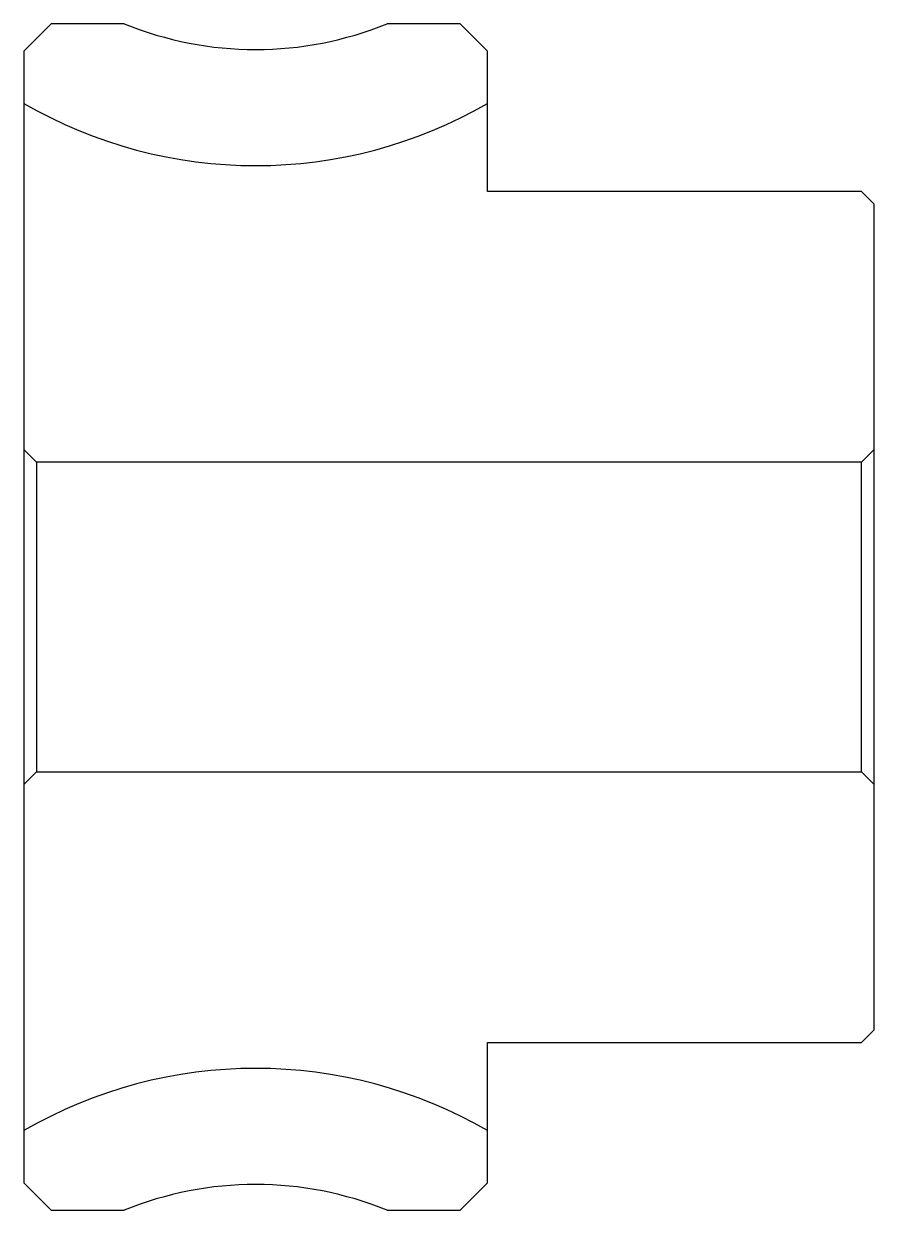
# Model space of a CAD drawing. Header units: metres. Extents: x 75.6 to 108.6, y 64.8 to 110.8.
import ezdxf

# ---------------------------------------------------------------- set-up
doc = ezdxf.new("R2010")
doc.units = ezdxf.units.M

msp = doc.modelspace()

# ---------------------------------------------------------------- linework, layer by layer
at = {"color": 4}
for p, q in [((108.580643, 94.322578), (108.080643, 93.822578)), ((75.580643, 81.322578), (76.080643, 81.822578)), ((108.580643, 81.322578), (108.080643, 81.822578))]:
    msp.add_line(p, q, dxfattribs=at)
for points in [[(79.481621, 110.822578), (76.645157, 110.822578), (75.580643, 109.758064), (75.580643, 81.322578)], [(93.580643, 104.322578), (93.580643, 109.758064), (92.516129, 110.822578), (89.679665, 110.822578)], [(93.580643, 71.322578), (108.080643, 71.322578), (108.580643, 71.822578), (108.580643, 103.822578), (108.080643, 104.322578), (93.580643, 104.322578)], [(75.580643, 94.322578), (76.080643, 93.822578), (76.080643, 81.822578), (108.080643, 81.822578), (108.080643, 93.822578), (76.080643, 93.822578)], [(75.580643, 81.322578), (75.580643, 65.887093), (76.645157, 64.822578), (79.481621, 64.822578)], [(89.679665, 64.822578), (92.516129, 64.822578), (93.580643, 65.887093), (93.580643, 71.322578)]]:
    msp.add_lwpolyline(points, dxfattribs=at)
for centre, radius, start, end in [((84.580643, 123.322578), 13.5, 247.8083942, 292.1916039), ((84.580643, 123.322578), 18, 239.9999996, 300.0000004), ((84.580643, 52.322578), 18, 59.9999996, 120.0000004), ((84.580643, 52.322578), 13.5, 67.8083961, 112.1916058)]:
    msp.add_arc(centre, radius, start, end, dxfattribs=at)

doc.saveas('drawing.dxf')
